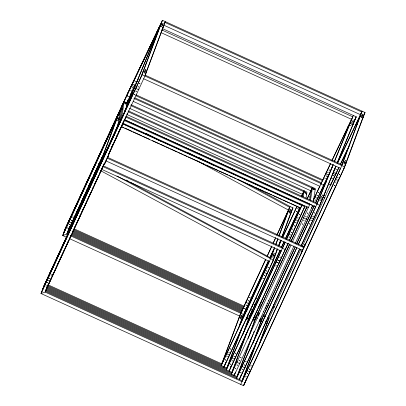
<?xml version="1.0" encoding="UTF-8"?>
<svg xmlns="http://www.w3.org/2000/svg" width="406" height="406" viewBox="0 0 406 406"><rect width="100%" height="100%" fill="white"/><g stroke="black" fill="none" stroke-linecap="round" stroke-linejoin="round"><path stroke-width="0.61" d="M119.222 122.307L99.846 165.201L119.222 122.307L121.475 107.747L122.617 108.27M117.948 124.967L120.146 110.782L121.475 107.747L63.26 233.892M122.84 104.636L63.869 232.257L124.17 101.607L121.541 118.557L42.214 290.244L120.288 121.12L122.84 104.636L124.17 101.607L128.174 103.428M126.18 108.331L127.022 102.906M288.164 243.153L229.085 371.302M121.353 126.713L300.577 208.019M301.003 205.258L301.196 204.035M302.333 196.682L302.764 193.88L304.094 190.845L303.16 196.9M286.56 239.241L301.841 205.406L302.018 204.254L301.501 205.39M304.876 205.553L304.693 206.705L289.412 240.54M306.012 198.199L306.946 192.145L128.362 110.884M309.697 199.843L311.169 190.333L312.493 187.303L310.428 200.66M313.28 201.96L315.35 188.602L131.052 104.738M273.801 304.708L273.451 304.83M321.912 199.559L322.242 199.828L322.146 199.442M41.605 291.878L122.967 115.786L159.319 27.192L127.337 94.436L64.483 230.623L64.787 229.806M42.823 288.61L99.881 164.968M47.614 279.023L47.309 279.841L50.166 281.135L50.471 280.323M47.918 278.206L48.228 277.389M48.532 276.572L48.837 275.755M49.141 274.938L49.446 274.121M49.75 273.304L50.055 272.487M69.274 221.037L68.969 221.849L71.821 223.148L72.126 222.331M69.578 220.219L69.883 219.402M70.187 218.585L70.492 217.768M70.796 216.951L71.106 216.134M71.41 215.317L71.715 214.5M253.029 334.26L236.901 377.438L45.721 290.442L50.811 279.262M102.084 157.345L66.767 234.089L62.651 235.526L120.146 110.782M72.43 221.514L72.74 220.702L67.376 232.455L68.533 232.978M50.775 279.506L51.608 277.537M92.715 180.32L93.02 179.503M112.239 128.052L111.934 128.869L113.076 129.387M93.527 178.873L93.832 178.061M114.852 122.242L115.157 121.424M117.542 116.096L117.852 115.279M118.557 114.375L99.034 166.648L43.432 286.981L98.074 168.566L116.989 117.928L118.557 114.375L119.699 114.898M120.714 108.925L121.018 108.108M121.957 105.925L122.262 105.108M115.223 132.229L115.532 131.417M116.152 129.758L116.811 127.991M117.248 126.814L118.349 123.876M116.649 129.463L116.953 128.646M104.499 163.542L104.789 163.669L105.849 161.212M130.067 95.841L131.975 91.594M108.58 155.468L108.884 154.65L108.595 154.519L108.29 155.336L108.58 155.468L104.789 163.669M119.501 130.762L119.806 129.945L118.745 132.239M136.071 87.584L135.766 88.401L138.619 89.701L138.923 88.884M141.126 76.648L162.415 20.3L365.009 112.487L344.679 166.917L243.585 385.7L40.991 293.513L142.085 74.729L162.415 20.3L128.58 91.436L65.396 228.172L65.092 228.989L128.007 92.832L160.954 23.563M145.866 72.897L163.74 25.685L160.888 24.385L159.624 27.121M162.699 27.826L163.582 25.456M165.267 21.599L144.937 76.029L45.112 292.076L40.991 293.513L142.085 74.729L344.679 166.917L243.585 385.7L244.894 382.198M226.969 352.992L226.665 353.809L229.517 355.103L229.821 354.286M246.188 301.536L245.884 302.353L248.736 303.652L249.04 302.835M223.853 367.029L224.508 365.278M239.662 324.709L241.2 320.593M241.413 320.009L242.722 316.507L268.356 261.033M223.873 367.257L225.787 362.507M238.286 329.027L243.681 314.589L268.579 260.703M241.342 329.139L226.969 367.628L228.233 364.892M242.829 325.81L226.705 368.978L46.939 287.174M232.065 357.219L231.76 358.036L234.617 359.335L234.922 358.518M264.545 271.67L264.24 272.487L267.092 273.786L267.397 272.969M283.764 220.219L283.454 221.037L284.596 221.554M274.334 248.056L270.817 257.465L272.081 254.729L274.933 256.029L273.923 258.216M275.649 244.529L277.846 238.647M278.942 235.708L288.813 209.288M274.715 247.675L270.558 258.815L221.103 365.842M275.816 244.737L278.014 238.855M279.11 235.916L290.077 206.542L250 184.953M244.64 329.251L245.305 327.475M245.747 326.292L247.295 322.146M248.167 319.806L279.978 250.512M230.07 368.912L231.085 366.192L230.329 367.831M242.808 334.808L250 315.553L280.206 250.182M255.359 303.8L255.054 304.617L253.339 303.835M224.767 365.227L272.451 262.032L273.669 258.764M273.893 258.175L276.968 249.944M278.724 245.239L280.698 239.946M282.018 236.419L289.925 215.251M291.163 211.937L290.143 214.662L291.406 211.927L288.554 210.628L287.291 213.363M277.572 248.974L273.411 260.114L223.99 367.07M280.866 240.154L278.668 246.031L281.322 240.291M281.962 237.211L292.934 207.842L290.077 206.542M246.137 334.174L232.065 371.855L233.328 369.125M248.502 328.495L231.806 373.205L46.33 288.808M237.165 361.452L236.86 362.269L239.713 363.568L240.017 362.751M276.456 261.159L276.151 261.977L279.003 263.271L279.308 262.454M277.465 258.972L277.161 259.784L280.013 261.083L280.318 260.266M234.049 375.489L234.698 373.738M249.873 333.118L255.095 319.786L253.385 319.004M254.049 321.938L255.354 318.436L289.61 244.305M235.571 372.053L234.064 375.717M248.056 338.624L256.313 316.518L289.838 243.97M226.203 370.069L282.774 247.482L103.581 165.947M301.709 196.169L304.094 190.845L301.46 196.545M261.672 304.759L261.368 305.576L259.657 304.799M251.101 338.771L237.16 376.088L238.423 373.353M253.471 333.072L254.136 331.296M242.26 365.679L241.956 366.496L244.808 367.795L245.112 366.978M254.836 337.701L259.926 324.074M261.454 319.984L260.15 323.48L261.413 320.745L259.698 319.969M239.388 379.443L241.078 375.195M253.004 343.258L262.631 317.482L295.299 246.782M267.99 305.723L267.686 306.54L265.976 305.764M311.229 190.038L310.925 190.856L129.484 108.29M307.195 198.93L312.493 187.303L307.23 198.696M256.348 342.598L242.26 380.315L243.524 377.585M258.713 336.914L241.996 381.665L45.112 292.076L45.416 291.259L242.301 380.848L301.546 252.633M303.855 217.108L303.551 217.926L306.408 219.225L306.713 218.408M247.355 369.912L247.051 370.729L249.903 372.028L250.208 371.211M260.079 341.537L267.99 320.359M245.153 382.147L246.376 378.879M258.262 347.054L268.95 318.446L267.808 317.923M315.051 196.402L314.746 197.22L317.599 198.519L317.908 197.702M274.309 306.687L274.004 307.504L272.862 306.987M313.153 200.665L330.585 163.349M310.991 216.936L310.681 217.753L313.539 219.052L313.843 218.235M298.212 244.747L317.309 203.264L126.124 116.268M301.389 253.131L301.105 253.004L302.419 250M304.896 244.798L305.2 243.981L305.485 244.113L301.105 253.004M324.856 197.296L324.551 198.113L322.836 197.336M335.813 178.478L335.508 179.295L338.36 180.589L338.665 179.772M360.888 113.924L342.085 164.268L343.349 161.537L346.206 162.831L344.943 165.567L362.218 119.308M362.152 111.188L341.827 165.618L240.733 384.401M343.72 168.835L344.735 166.115M362.441 118.714L363.324 116.344M138.613 78.216L129.615 97.13L126.763 95.831L127.337 94.436M128.007 92.832L128.58 91.436M122.252 117.187L159.319 27.192M108.625 154.305L126.286 115.949M126.992 114.238L127.459 113.096M328.561 174.905L315.741 202.538M316.99 203.761L333.047 164.628M334.488 161.116L351.728 119.095L331.961 160.649M317 204.081L333.255 164.466M334.458 161.537L353.357 115.482M301.105 245.803L319.136 206.776L335.417 167.099M337.102 162.999L351.992 126.708M162.75 28.75L356.209 116.781L352.23 126.124L353.403 123.617L350.551 122.323L349.378 124.825M335.869 166.348L319.857 205.38L301.064 246.046M337.31 162.836L356.209 116.781L353.768 121.912M328.317 183.984L330.601 185.019L338.756 167.673M132.94 82.464L133.731 80.606M132.488 83.606L131.696 85.463L134.548 86.762L135.34 84.905L130.189 95.735M153.377 39.879L154.168 38.022M156.467 32.987L157.264 31.13M326.52 171.895L325.729 173.758L328.581 175.052M347.409 128.174L348.206 126.312M357.001 122.018L356.209 123.881L357.351 124.398M336.325 172.794L335.534 174.651L332.676 173.352M289.407 208.065L288.509 210.095L197.214 160.918M291.366 211.394L292.934 207.842L291.351 211.262M229.192 370.982L229.867 369.46M361.178 113.365L337.548 163.116M363.548 115.751L365.009 112.487L363.923 114.766M282.505 248.066L285.053 242.418M286.585 239.032L300.572 208.065M282.469 248.299L285.281 242.072M289.437 240.332L298.065 221.224M298.324 220.656L304.693 206.705L122.653 123.866M288.133 243.372L285.322 249.599L102.703 166.501M122.688 105.601L123.987 102.759L126.845 104.058M119.998 111.746L121.298 108.899L122.439 109.422M118.1 124.003L119.4 121.155L120.541 121.673M120.425 120.252L121.724 117.405M302.617 194.844L303.916 191.997L306.769 193.297L306.251 194.433M300.541 208.253L301.841 205.406M311.016 191.297L312.315 188.455L315.168 189.749M116.989 117.928L62.651 235.526L66.685 237.363M115.766 121.196L117.029 118.461L119.313 119.501M126.956 102.419L128.535 98.998M126.911 102.672L128.489 99.257M126.768 103.139L128.611 99.15M69.888 226.548L68.294 230.004L69.446 230.527M74.146 217.337L74.679 216.185M76.008 213.307L77.602 209.851M83.722 196.611L84.788 194.307M88.777 185.669L89.31 184.522M90.639 181.639L92.502 177.61M98.353 164.943L99.419 162.639M126.987 102.825L129.884 96.552L131.036 97.075M68.787 229.096L69.847 226.792M71.182 223.914L73.044 219.885M73.572 218.732L75.171 215.276M76.501 212.399L77.566 210.095M78.896 207.217L80.758 203.183M81.291 202.036L82.885 198.58M83.418 197.428L84.484 195.124M85.813 192.246L87.676 188.217M88.209 187.064L90.599 181.883M91.132 180.731L92.198 178.427M93.527 175.549L95.39 171.52M95.923 170.368L99.115 163.456M101.241 158.853L102.043 157.122M74.059 217.834L85.712 192.622M86.239 191.48L97.887 166.267M98.419 165.12L102.124 157.102M104.18 153.123L66.767 234.089L67.919 234.612M99.292 165.298L100.556 162.562M142.344 73.379L143.607 70.644L146.464 71.943L145.201 74.679M47.167 286.839L47.964 285.113M52.486 275.329L53.551 273.03M57.535 264.402L58.068 263.25M59.393 260.378L61.255 256.353M61.788 255.201L62.585 253.476M67.102 243.701L68.162 241.397M74.805 227.025L75.871 224.721M79.855 216.099L80.388 214.947M81.713 212.069L83.575 208.045M89.421 195.393L90.482 193.094M97.125 178.716L98.191 176.417M102.175 167.79L102.708 166.643M111.741 147.089L112.802 144.79M116.258 137.314L117.319 135.015M118.648 132.143L120.232 128.707M47.659 285.931L48.725 283.627M50.055 280.749L51.12 278.445M51.384 277.871L51.917 276.719M52.445 275.567L53.242 273.847M54.571 270.969L56.434 266.945M56.962 265.793L60.951 257.165M62.28 254.293L64.138 250.269M64.671 249.117L67.858 242.215M69.984 237.617L71.045 235.318M72.375 232.44L74.237 228.416M75.034 226.69L75.562 225.538M76.891 222.666L78.754 218.641M79.287 217.489L81.677 212.313M82.205 211.161L83.271 208.862M84.6 205.989L86.458 201.96M86.991 200.813L90.178 193.911M92.304 189.313L93.365 187.009M94.694 184.136L96.288 180.685M97.354 178.386L97.887 177.234M99.211 174.357L101.074 170.332M101.607 169.185L103.997 164.009M109.31 152.509L110.904 149.058M111.437 147.906L113.294 143.881M113.827 142.729L118.08 133.528M119.131 131.25L120.973 127.261M121.501 126.124L123.876 120.983M52.141 276.39L59.306 260.885M59.834 259.733L64.615 249.396M65.143 248.249L67 244.229M67.533 243.082L71.512 234.465M72.045 233.318L79.206 217.809M79.738 216.662L91.416 191.393M91.944 190.247L99.11 174.737M99.643 173.59L104.418 163.253M108.661 154.067L113.705 143.151M114.233 142.004L118.217 133.391M120.074 129.372L121.394 126.505M121.927 125.363L124.571 119.633M45.721 290.442L104.378 163.496M107.367 157.934L108.884 154.65M241.184 312.361L265.768 259.16M267.356 255.724L271.853 245.99M273.177 243.123L275.557 237.972M276.882 235.11L289.29 208.253M265.727 259.404L239.565 316.025L69.563 238.672M267.052 256.541L271.812 246.234M273.137 243.367L275.781 237.642M277.105 234.78L289.772 207.359L238.561 179.772M238.342 319.294L239.606 316.558L242.463 317.857L241.448 320.045M269.68 258.165L273.385 250.152M269.904 257.84L274.4 248.102M223.133 360.66L221.869 363.395L240.347 314.249M269.33 261.307L221.915 363.928L47.852 284.728M278.978 245.204L281.099 240.621M282.688 237.18L296.984 206.238M276.557 250.603L277.349 248.883M282.647 237.424L296.943 206.487M281.566 247.071L283.951 241.915M285.54 238.479L299.836 207.537M281.531 247.32L284.175 241.59M285.499 238.723L299.795 207.781M247.513 321.557L248.776 318.822L246.498 317.781M281.191 250.913L227.01 368.161L47.243 286.357M230.131 368.881L285.357 249.365M290.94 241.428L306.9 206.882M291.168 241.093L307.129 206.547M231.298 374.302L291.061 244.955M292.432 241.839L309.869 204.254L312.727 205.553L295.248 243.377M313.726 199.275L319.791 186.146M234.181 375.53L293.954 246.011M294.807 247.69L261.672 319.4L262.631 317.482L261.489 316.959M296.664 243.666L313.924 206.319M315.782 202.295L324.221 184.025M296.624 243.91L314.417 205.411M296.923 247.376L237.205 376.621L46.025 289.625M298.517 243.93L315.756 206.624M236.393 378.529L296.882 247.619M359.366 118.009L360.629 115.274L363.482 116.573L362.472 118.76M240.058 377.92L299.511 249.248M239.281 379.762L299.74 248.919M268.254 319.791L300.871 249.355M302.201 246.478L331.174 183.624M266.463 324.445L267.727 321.709L266.016 320.933M303.683 247.264L305.2 243.981M302.703 250.126L301.694 252.314L301.409 252.187M304.475 246.3L340.335 168.688M155.341 36.535L156.518 34.028M124.601 111.457L125.774 108.95M318.634 199.747L319.806 197.245L322.658 198.544L321.486 201.046M126.763 95.831L157.695 30.805M134.142 87.031L135.228 84.752M130.859 94.131L135.269 84.854M332.215 159.934L351.728 118.902M330.606 163.501L320.796 184.126L323.648 185.425L332.377 167.079M353.773 122.094L354.58 120.394M337.528 162.963L361.071 113.467M333.488 171.647L335.924 166.526M340.38 164.263L347.414 149.479M330.601 185.019L339.046 167.257M340.401 164.415L349.865 144.511M120.288 121.12L121.541 118.557M311.468 208.111L312.727 205.553M98.074 168.566L99.034 166.648M242.722 316.507L243.681 314.589L70.801 235.927M272.451 262.032L273.411 260.114L116.918 176.042M249.04 317.472L250 315.553L247.716 314.513M255.354 318.436L256.313 316.518L254.603 315.736M268.229 319.882L268.95 318.446M319.136 206.776L319.857 205.38L125.819 117.085M268.574 300.364L268.99 300.435L268.569 300.521M265.077 307.941L265.27 308.291L265.336 307.89M112.594 136.827L112.827 136.462M106.002 151.418L106.24 151.047M295.213 219.925L295.451 219.56L298.303 220.859M288.625 234.516L288.859 234.145L291.711 235.444L291.478 235.81M356.676 126.104L356.691 126.383M271.736 309.179L271.426 309.205M270.178 312.498L270.188 312.163M355.438 128.707L355.453 128.981M299.831 203.599L299.877 204.01L299.998 203.609M320.517 202.736L320.811 202.919L320.562 203.142M282.388 226.944L282.378 227.365M275.08 301.176L275.07 301.592M263.707 311.148L263.697 311.569M260.434 318.36L260.794 318.558L260.439 318.441M125.616 103.312L125.251 103.129L125.637 103.307M313.523 189.196L313.909 189.379L313.523 189.201M305.18 192.373L305.566 192.545L305.231 192.414M305.464 193.19L305.079 193.017L305.464 193.2M119.151 117.573L118.867 117.385L119.252 117.527M305.368 192.15L305.413 192.205M305.317 192.814L305.312 192.85M303.378 205.35L303.373 205.38M161.613 29.856L352.794 116.852L351.621 119.354L161.015 32.622M145.241 75.211L342.131 164.8M143.673 78.764L340.563 168.353M131.432 92.735L132.584 93.258M136.051 94.837L323.125 179.959M131.128 93.547L132.28 94.075M135.746 95.654L322.816 180.777M325.125 181.827L326.282 182.355M134.797 97.831L321.369 182.725M323.861 184.563L325.018 185.085M133.914 98.384L321.065 183.542M128.621 99.287L129.773 99.81M133.229 101.383L319.801 186.278M126.718 103.723L127.87 104.246M130.747 105.555L312.189 188.12M128.057 111.701L303.789 191.662M126.794 114.436L302.526 194.398M124.434 119.623L309.905 204.015L309.6 204.832L124.129 120.435M124.556 119.821L315.736 206.816M122.866 123.17L308.337 207.567M122.688 123.637L301.876 205.177M121.389 126.484L123.693 127.53M124.845 128.057L131.757 131.199M132.909 131.727L141.552 135.66M142.704 136.183L149.621 139.329M152.499 140.638L159.416 143.785M160.568 144.313L164.603 146.145M165.755 146.673L169.211 148.241M170.363 148.769L177.275 151.915M178.427 152.438L182.461 154.275M183.613 154.798L187.07 156.371M188.222 156.894L200.325 162.4M201.477 162.923L204.934 164.496M206.086 165.024L218.184 170.53M219.336 171.053L227.979 174.986M229.131 175.509L232.587 177.082M233.739 177.61L236.048 178.655M237.2 179.178L245.843 183.111M246.995 183.639L253.907 186.785M255.059 187.308L263.702 191.241M264.854 191.764L271.771 194.91M272.923 195.433L281.566 199.366M282.718 199.894L289.63 203.041M290.782 203.563L299.425 207.496M106.052 160.938L302.368 250.269M101.439 169.236L281.206 251.035M69.512 226.736L71.243 227.527M74.131 228.842L244.458 306.347M246.767 307.398L247.924 307.921M252.542 310.022L253.699 310.549M257.739 312.387L259.47 313.178M263.514 315.015L265.823 316.066M69.208 227.553L70.938 228.345M73.826 229.659L243.58 306.9M246.462 308.215L247.619 308.738M251.659 310.575L253.395 311.366M257.434 313.204L259.165 313.99M262.631 315.569L265.519 316.883M68.903 228.37L70.629 229.157M73.511 230.466L243.96 308.027M245.686 308.814L247.416 309.6M251.446 311.432L253.171 312.219M257.206 314.056L258.932 314.843M68.599 229.187L69.751 229.71M72.628 231.024L243.656 308.844M245.381 309.631L247.112 310.417M251.141 312.25L252.867 313.036M256.902 314.873L258.627 315.66M72.324 231.841L242.824 309.423M245.701 310.732L246.853 311.255M250.888 313.092L252.613 313.879M261.946 318.568L263.677 319.355M67.99 230.821L69.142 231.344M72.598 232.917L242.519 310.24M244.823 311.285L245.975 311.813M250.583 313.909L251.735 314.432M67.685 231.638L68.837 232.161M72.293 233.734L242.265 311.077M244.569 312.128L245.721 312.65M255.638 317.609L257.363 318.39M71.41 234.292L241.961 311.894M244.265 312.945L245.417 313.468M67.071 233.272L68.223 233.795M71.106 235.11L241.134 312.473L221.61 364.745L47.548 285.54M249.32 316.644L250.472 317.167M243.001 315.68L244.153 316.203M46.634 287.991L232.11 372.388M198.788 157.361L213.815 165.46M188.46 152.778L200.706 159.375M146.003 133.33L160.477 141.126M126.129 180.025L128.91 181.523M130.027 182.127L270.863 257.998M100.622 170.687L269.29 261.555M111.036 134.914L110.63 135.056M45.979 285.951L46.411 286.027L45.979 285.951M47.497 282.667L47.928 282.743L47.497 282.667M49.532 278.262L49.948 278.389L49.547 278.212M51.049 274.979L51.481 275.055L51.049 274.979M67.65 227.933L68.086 228.01L67.65 227.933M69.167 224.65L69.599 224.726L69.167 224.65M71.192 220.275L71.623 220.351L71.192 220.275M72.704 216.992L73.141 217.068L72.704 216.992M134.452 94.481L134.883 94.562L134.452 94.481M135.964 91.203L136.396 91.279L135.964 91.203M137.989 86.828L138.421 86.904L137.989 86.828M139.507 83.545L139.938 83.621L139.507 83.545M225.35 359.889L225.782 359.965L225.35 359.889M226.863 356.605L227.279 356.732L226.878 356.554M228.888 352.23L229.304 352.357L228.903 352.175M230.405 348.947L230.836 349.023L230.405 348.947M230.446 364.116L230.877 364.192L230.446 364.116M231.963 360.838L232.394 360.914L231.963 360.838M233.983 356.458L234.414 356.539L233.983 356.458M235.5 353.179L235.932 353.256L235.5 353.179M235.541 368.349L235.957 368.475L235.556 368.293M237.058 365.065L237.49 365.141L237.058 365.065M239.078 360.69L239.51 360.767L239.078 360.69M240.596 357.407L241.027 357.483L240.596 357.407M240.636 372.576L241.068 372.652L240.636 372.576M242.154 369.298L242.57 369.424L242.169 369.242M244.564 308.433L244.996 308.509L244.564 308.433M244.163 364.948L244.595 365.024L244.163 364.948M246.082 305.15L246.513 305.226L246.082 305.15M245.681 361.67L246.112 361.746L245.681 361.67M245.737 376.809L246.168 376.885L245.737 376.809M248.102 300.775L248.538 300.851L248.102 300.775M247.254 373.525L247.685 373.601L247.254 373.525M249.619 297.496L250.05 297.573L249.619 297.496M249.274 369.15L249.705 369.227L249.274 369.15M250.883 309.397L251.314 309.473L250.883 309.397M250.791 365.867L251.223 365.943L250.791 365.867M252.4 306.114L252.816 306.246L252.415 306.063M254.42 301.739L254.836 301.866L254.435 301.688M255.937 298.456L256.369 298.532L255.937 298.456M257.201 310.362L257.632 310.438L257.201 310.362M258.718 307.078L259.15 307.154L258.718 307.078M260.738 302.703L261.17 302.78L260.738 302.703M262.256 299.42L262.687 299.496L262.256 299.42M262.921 278.572L263.352 278.648L262.921 278.572M264.438 275.288L264.869 275.364L264.438 275.288M266.458 270.914L266.894 270.99L266.458 270.914M267.041 303.698L267.473 303.774L267.041 303.698M267.975 267.63L268.407 267.706L267.975 267.63M275.841 265.869L276.273 265.945L275.841 265.869M277.359 262.586L277.79 262.662L277.359 262.586M278.369 260.398L278.8 260.474L278.369 260.398M279.886 257.115L280.318 257.191L279.886 257.115M296.157 211.419L296.588 211.496L296.157 211.419M297.674 208.136L298.105 208.212L297.674 208.136M302.237 224.005L302.668 224.082L302.237 224.005M303.754 220.727L304.17 220.854L303.769 220.671M304.556 207.872L304.987 207.948L304.556 207.872M305.774 216.352L306.19 216.479L305.789 216.296M307.291 213.069L307.723 213.145L307.291 213.069M309.611 196.935L310.027 197.062L309.626 196.88M309.352 223.863L309.783 223.939L309.352 223.863M310.869 220.585L311.3 220.661L310.869 220.585M312.894 216.205L313.325 216.286L312.894 216.205M314.406 212.927L314.823 213.054L314.422 212.871M314.949 200.016L315.381 200.092L314.949 200.016M316.969 195.641L317.401 195.717L316.969 195.641M318.487 192.358L318.918 192.439L318.487 192.358M323.917 195.235L324.348 195.316L323.917 195.235M325.434 191.957L325.866 192.033L325.434 191.957M334.189 185.375L334.62 185.451L334.189 185.375M335.706 182.091L336.122 182.218L335.721 182.04M337.731 177.716L338.142 177.843L337.746 177.661M339.243 174.433L339.675 174.509L339.243 174.433M289.047 237.023L289.478 237.099L289.047 237.023M291.092 232.496L291.523 232.567L291.092 232.496M292.63 229.101L293.041 229.228L292.645 229.045M294.101 225.832L294.533 225.903L294.101 225.832M295.639 222.437L296.07 222.508L295.639 222.437M297.684 217.905L298.116 217.981L297.684 217.905M299.217 214.51L299.633 214.637L299.232 214.454M319.913 200.539L320.314 200.716L319.928 200.513M320.588 198.894L320.984 199.077L320.633 198.859M321.481 196.707L321.882 196.89L321.481 196.707M322.156 195.068L322.557 195.25L322.156 195.068M350.657 125.611L351.053 125.794L350.703 125.576M351.327 123.972L351.728 124.155L351.347 123.952M352.225 121.785L352.626 121.967L352.225 121.785M352.9 120.146L353.296 120.323L352.915 120.12M130.864 90.355L131.26 90.538L130.889 90.32M132.097 87.757L132.498 87.935L132.097 87.757M133.747 84.291L134.147 84.468L133.747 84.291M134.985 81.687L135.381 81.87L134.985 81.687M324.896 178.645L325.297 178.828L324.922 178.61M326.13 176.047L326.531 176.229L326.16 176.011M327.779 172.58L328.18 172.763L327.804 172.545M329.017 169.982L329.418 170.165L329.017 169.982M331.844 178.244L332.245 178.422L331.844 178.244M333.082 175.641L333.478 175.823L333.082 175.641M334.732 172.174L335.128 172.357L334.757 172.139M335.965 169.576L336.366 169.759L335.99 169.541M107.62 157.386L107.316 158.203L303.632 247.533L303.937 246.716L107.62 157.386M105.489 162.065L105.656 161.7L105.489 162.065M108.016 156.594L108.184 156.229L108.016 156.594M301.805 251.395L301.973 251.03L301.805 251.395M302.262 251.167L302.094 251.527L302.262 251.162M304.333 245.924L304.5 245.564L304.333 245.924M164.963 22.416L163.699 25.152L360.584 114.741L361.847 112.005L164.963 22.416M162.735 23.299L163.126 23.492L162.735 23.299M162.37 24.279L162.76 24.472L162.395 24.274M161.882 25.583L162.268 25.776L161.908 25.578M161.517 26.563L161.903 26.755L161.542 26.557M145.46 69.558L145.845 69.751L145.485 69.553M145.094 70.537L145.48 70.73L145.094 70.537M144.607 71.847L144.993 72.04L144.607 71.847M144.237 72.826L144.627 73.019L144.262 72.821M118.516 118.354L118.902 118.547L118.516 118.354M118.024 119.663L118.415 119.856L118.085 119.658M117.659 120.643L118.05 120.836L117.684 120.638M362.477 114.187L362.868 114.38L362.502 114.182M362.111 115.167L362.497 115.36L362.111 115.167M361.624 116.471L362.01 116.664L361.624 116.471M361.259 117.451L361.644 117.649L361.284 117.446M290.402 209.542L290.792 209.735L290.427 209.537M290.036 210.521L290.427 210.714L290.036 210.521M289.549 211.83L289.935 212.023L289.549 211.83M289.184 212.81L289.569 213.003L289.209 212.805M345.202 160.446L345.552 160.659L345.227 160.441M344.836 161.426L345.222 161.624L344.861 161.426M344.344 162.735L344.735 162.928L344.344 162.735M343.978 163.714L344.369 163.907L343.978 163.714M273.933 253.643L274.319 253.836L273.933 253.643M273.563 254.623L273.954 254.816L273.563 254.623M273.076 255.932L273.466 256.125L273.101 255.927M272.71 256.912L273.096 257.105L272.736 256.907M241.458 315.472L241.844 315.665L241.458 315.472M241.093 316.452L241.479 316.644L241.093 316.452M240.601 317.761L240.991 317.954L240.626 317.756M240.235 318.74L240.626 318.933L240.261 318.735M247.777 316.436L248.162 316.629L247.797 316.431M247.406 317.416L247.797 317.609L247.432 317.411M246.919 318.72L247.305 318.918L246.919 318.72M246.554 319.705L246.939 319.898L246.579 319.7M254.09 317.401L254.476 317.593L254.09 317.401M253.725 318.38L254.11 318.573L253.75 318.375M253.237 319.684L253.623 319.877L253.263 319.679M252.872 320.664L253.258 320.857L252.872 320.664M260.043 319.344L260.429 319.537L260.043 319.344M259.556 320.649L259.942 320.841L259.556 320.649M259.185 321.628L259.576 321.821L259.211 321.623M265.869 321.613L266.26 321.806L265.894 321.608M265.504 322.592L265.889 322.785L265.504 322.592M125.317 102.86L125.677 103.038L125.317 102.86M125.215 103.505L125.581 103.677L125.246 103.515M125.175 103.779L125.535 103.961L125.175 103.779M313.645 188.557L314.005 188.734L313.645 188.557M313.599 188.831L313.965 189.008L313.599 188.831M313.498 189.475L313.863 189.653L313.533 189.485"/></g></svg>
